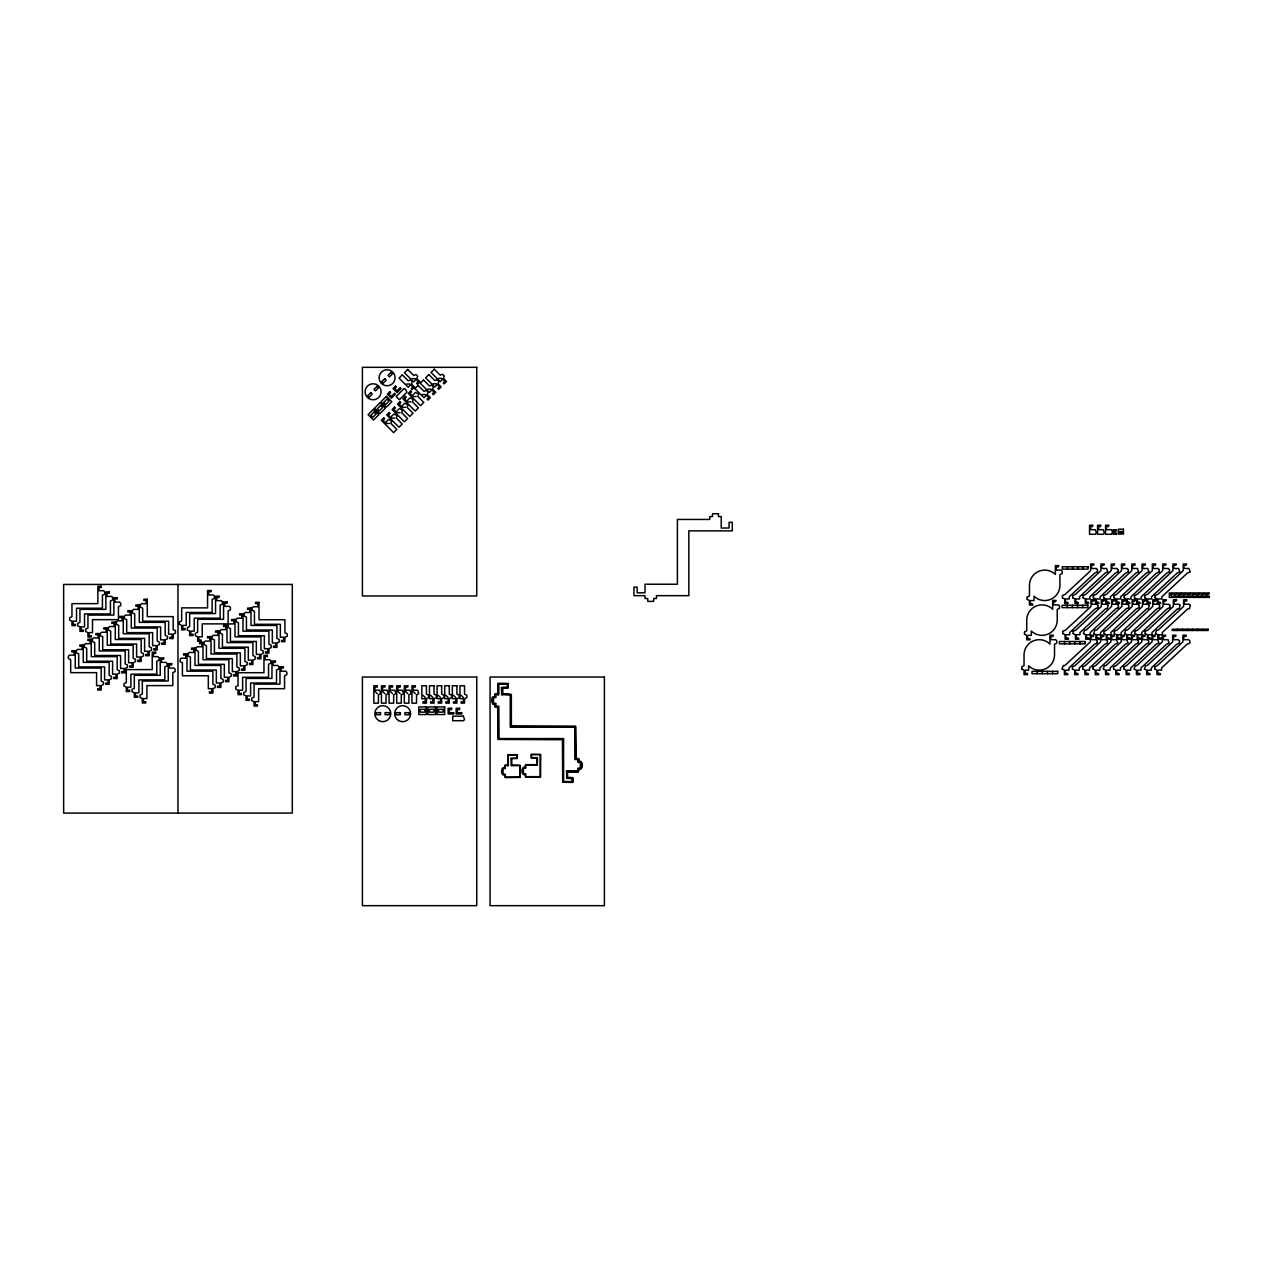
<?xml version="1.0" encoding="UTF-8"?>
<svg xmlns="http://www.w3.org/2000/svg" width="1273" height="1273" viewBox="0 0 1273 1273"><rect width="100%" height="100%" fill="white"/><g stroke="black" fill="none" stroke-linecap="round" stroke-linejoin="round"><path stroke-width="1.5" d="M536.729 765.232L536.888 758.087M566.851 778.089L567.026 770.945M438.564 378.367L441.795 378.367M411.991 378.638L415.221 378.638M433.17 383.762L436.4 383.762M406.612 384.032L409.842 384.032M427.776 389.156L431.022 389.156M422.397 394.535L425.628 394.535M413.009 396.492L416.239 396.492M407.615 401.886L410.861 401.886M402.236 407.28L405.466 407.28M396.842 412.675L400.072 412.675M391.447 418.053L394.694 418.053M386.069 423.448L389.299 423.448M1112.284 530.809L1111.265 529.695L1106.683 529.695C1104.375 525.033 1109.244 527.945 1108.974 525.224L1105.553 525.224L1105.553 534.278L1111.265 534.278L1112.284 533.164M1097.358 569.604L1096.339 568.49L1091.757 568.49C1089.449 563.844 1094.303 566.74 1094.048 564.019L1090.611 564.019L1090.611 570.686L1065.119 594.411L1062.525 595.509M1117.933 569.604L1116.914 568.49L1112.331 568.49C1109.961 563.764 1114.893 566.771 1114.623 564.019L1111.202 564.019L1111.202 570.686L1085.694 594.411L1083.116 595.509M1128.228 569.604L1127.194 568.49L1122.627 568.49C1120.304 563.844 1125.173 566.74 1124.918 564.019L1121.481 564.019L1121.481 570.686L1095.989 594.411L1093.396 595.509M1159.098 569.604L1158.064 568.49L1153.497 568.49C1151.174 563.844 1156.043 566.74 1155.773 564.019L1152.351 564.019L1152.351 570.686L1126.86 594.411L1124.266 595.509M1169.378 569.604L1168.359 568.49L1163.777 568.49C1161.469 563.844 1166.339 566.74 1166.068 564.019L1162.647 564.019L1162.647 570.686L1137.139 594.411L1134.561 595.509M1097.358 571.959L1094.78 573.073L1069.272 596.782L1069.272 598.978L1065.851 598.978C1063.464 603.72 1068.413 600.713 1068.127 603.45L1064.705 603.45L1064.705 598.978L1062.525 597.88M1107.653 571.959L1105.059 573.073L1079.568 596.782L1079.568 598.978L1076.131 598.978C1073.76 603.72 1078.692 600.713 1078.422 603.45L1075.001 603.45L1075.001 598.978L1072.821 597.88M1117.933 571.959L1115.355 573.073L1089.847 596.782L1089.847 598.978L1086.426 598.978C1084.055 603.72 1088.988 600.713 1088.717 603.45L1085.28 603.45L1085.28 598.978L1083.116 597.88M1128.228 571.959L1125.634 573.073L1100.143 596.782L1100.143 598.978L1096.721 598.978C1094.334 603.72 1099.283 600.713 1098.997 603.45L1095.576 603.45L1095.576 598.978L1093.396 597.88M1138.523 571.959L1135.93 573.073L1110.438 596.782L1110.438 598.978L1107.001 598.978C1104.63 603.72 1109.563 600.713 1109.292 603.45L1105.855 603.45L1105.855 598.978L1103.691 597.88M1148.803 571.959L1146.225 573.073L1120.717 596.782L1120.717 598.978L1117.296 598.978C1114.909 603.72 1119.858 600.713 1119.572 603.45L1116.15 603.45L1116.15 598.978L1113.97 597.88M1159.098 571.959L1156.505 573.073L1131.013 596.782L1131.013 598.978L1127.576 598.978C1125.205 603.72 1130.138 600.713 1129.867 603.45L1126.43 603.45L1126.43 598.978L1124.266 597.88M1169.378 571.959L1166.8 573.073L1141.292 596.782L1141.292 598.978L1137.871 598.978C1135.5 603.72 1140.433 600.713 1140.162 603.45L1136.725 603.45L1136.725 598.978L1134.561 597.88M1179.673 571.959L1177.079 573.073L1151.588 596.782L1151.588 598.978L1148.166 598.978C1145.78 603.72 1150.728 600.713 1150.442 603.45L1147.021 603.45L1147.021 598.978L1144.841 597.88M1189.969 571.959L1187.375 573.073L1161.883 596.782L1161.883 598.978L1158.446 598.978C1156.075 603.72 1161.008 600.713 1160.737 603.45L1157.3 603.45L1157.3 598.978L1155.136 597.88M1072.821 595.509L1075.414 594.411L1100.906 570.686L1100.906 564.019L1104.328 564.019C1104.534 566.676 1099.792 563.891 1102.052 568.49L1106.619 568.49L1107.765 571.848M1103.691 595.509L1106.269 594.411L1131.777 570.686L1131.777 564.019L1135.198 564.019C1135.421 566.692 1130.647 563.859 1132.922 568.49L1137.489 568.49L1138.635 571.848M1113.97 595.509L1116.564 594.411L1142.056 570.686L1142.056 564.019L1145.493 564.019C1145.7 566.692 1140.942 563.891 1143.202 568.49L1147.785 568.49L1148.914 571.848M1144.841 595.509L1147.434 594.411L1172.926 570.686L1172.926 564.019L1176.363 564.019C1176.57 566.676 1171.812 563.891 1174.072 568.49L1178.639 568.49L1179.785 571.848M1155.136 595.509L1157.714 594.411L1183.222 570.686L1183.222 564.019L1186.643 564.019C1186.85 566.692 1182.108 563.891 1184.367 568.49L1188.934 568.49L1190.08 571.848M1027.279 597.101L1029.459 595.987L1029.459 585.325A15.244 15.244 0 0 1 1055.365 574.441L1055.365 565.594L1058.786 565.594C1059.009 568.283 1054.267 565.483 1056.51 570.081L1061.077 570.081L1062.112 571.179L1062.223 573.423L1059.932 574.648L1059.932 585.325A15.244 15.244 0 0 1 1034.026 596.21L1034.026 600.57L1030.589 600.57C1028.218 605.296 1033.151 602.288 1032.88 605.041L1029.459 605.041L1029.459 600.57L1027.279 599.456M1097.772 605.343L1096.737 604.245L1092.17 604.245C1089.847 599.583 1094.716 602.495 1094.462 599.774L1091.025 599.774L1091.025 606.441L1065.533 630.151L1062.939 631.265M1108.067 605.343L1107.033 604.245L1102.466 604.245C1100.079 599.503 1105.028 602.511 1104.741 599.774L1101.32 599.774L1101.32 606.441L1075.812 630.151L1073.234 631.265M1118.346 605.343L1117.328 604.245L1112.745 604.245C1110.374 599.503 1115.307 602.511 1115.037 599.774L1111.6 599.774L1111.6 606.441L1086.108 630.151L1084.548 630.151L1083.403 633.508M1128.642 605.343L1127.607 604.245L1123.041 604.245C1120.717 599.583 1125.587 602.495 1125.316 599.774L1121.895 599.774L1121.895 606.441L1096.403 630.151L1094.844 630.151L1093.698 633.508M1138.921 605.343L1137.903 604.245L1133.32 604.245C1131.013 599.583 1135.866 602.495 1135.611 599.774L1132.174 599.774L1132.174 606.441L1106.683 630.151L1104.105 631.265M1149.217 605.343L1148.182 604.245L1143.615 604.245C1141.245 599.503 1146.177 602.511 1145.907 599.774L1142.47 599.774L1142.47 606.441L1116.978 630.151L1114.384 631.265M1159.512 605.343L1158.478 604.245L1153.911 604.245C1151.588 599.583 1156.457 602.495 1156.186 599.774L1152.765 599.774L1152.765 606.441L1127.257 630.151L1125.698 630.151L1124.568 633.508M1169.792 605.343L1168.757 604.245L1164.19 604.245C1161.867 599.583 1166.736 602.495 1166.482 599.774L1163.045 599.774L1163.045 606.441L1137.553 630.151L1134.959 631.265M1180.087 605.343L1179.053 604.245L1174.486 604.245C1172.099 599.503 1177.048 602.511 1176.761 599.774L1173.34 599.774L1173.34 606.441L1147.848 630.151L1145.254 631.265M1190.366 605.343L1189.348 604.245L1184.765 604.245C1182.394 599.503 1187.327 602.511 1187.057 599.774L1183.619 599.774L1183.619 606.441L1158.128 630.151L1156.568 630.151L1155.423 633.508M1059.407 605.98L1058.372 604.882L1053.805 604.882C1051.482 600.22 1056.351 603.131 1056.081 600.41L1052.66 600.41L1052.66 609.242A15.244 15.244 0 0 0 1026.738 620.126L1026.738 630.787L1024.574 631.901M1097.772 607.714L1095.178 608.812L1069.686 632.538L1069.686 634.734L1066.249 634.734C1063.878 639.46 1068.827 636.468 1068.54 639.205L1065.119 639.205L1065.119 634.734L1062.939 633.62M1118.346 607.714L1115.769 608.812L1090.261 632.538L1090.261 634.734L1086.84 634.734C1084.516 639.396 1089.386 636.484 1089.115 639.205L1085.694 639.205L1085.694 634.734L1083.514 633.62M1128.642 607.714L1126.048 608.812L1100.556 632.538L1100.556 634.734L1097.119 634.734C1094.812 639.396 1099.665 636.484 1099.411 639.205L1095.973 639.205L1095.973 634.734L1093.809 633.62M1138.921 607.714L1136.343 608.812L1110.836 632.538L1110.836 634.734L1107.415 634.734C1105.044 639.46 1109.976 636.468 1109.706 639.205L1106.269 639.205L1106.269 634.734L1104.105 633.62M1159.512 607.714L1156.918 608.812L1131.426 632.538L1131.426 634.734L1127.989 634.734C1125.666 639.396 1130.535 636.484 1130.281 639.205L1126.844 639.205L1126.844 634.734L1124.68 633.62M1169.792 607.714L1167.214 608.812L1141.706 632.538L1141.706 634.734L1138.285 634.734C1135.898 639.46 1140.847 636.468 1140.56 639.205L1137.139 639.205L1137.139 634.734L1134.959 633.62M1059.407 608.351L1057.226 609.449L1057.226 620.126A15.244 15.244 0 0 1 1031.321 631.01L1031.321 635.37L1027.884 635.37C1025.513 640.096 1030.446 637.105 1030.175 639.842L1026.738 639.842L1026.738 635.37L1024.574 634.256M1073.234 633.62L1075.399 634.734L1075.399 639.205L1078.836 639.205C1079.058 636.532 1074.301 639.332 1076.544 634.734L1079.981 634.734L1079.981 632.538L1105.473 608.812L1107.033 608.812L1108.178 605.471M1114.384 633.62L1116.564 634.734L1116.564 639.205L1119.985 639.205L1119.985 637.948L1117.694 637.948L1117.694 634.734L1121.131 634.734L1121.131 632.538L1146.623 608.812L1148.182 608.812L1149.328 605.471M1145.254 633.62L1147.419 634.734L1147.419 639.205L1150.856 639.205C1151.078 636.532 1146.337 639.332 1148.564 634.734L1152.001 634.734L1152.001 632.538L1177.493 608.812L1179.053 608.812L1180.198 605.471M1155.534 633.62L1157.714 634.734L1157.714 639.205L1161.151 639.205L1161.151 637.948L1158.86 637.948L1158.86 634.734L1162.281 634.734L1162.281 632.538L1187.789 608.812L1189.348 608.812L1190.494 605.471M1097.055 640.78L1096.021 639.683L1091.454 639.683C1089.083 634.941 1094.016 637.948 1093.746 635.195L1090.309 635.195L1090.309 641.878L1064.817 665.588L1063.257 665.588L1062.112 668.946M1107.351 640.78L1106.317 639.683L1101.75 639.683C1099.426 635.02 1104.296 637.932 1104.025 635.195L1100.604 635.195L1100.604 641.878L1075.096 665.588L1072.518 666.702M1138.205 640.78L1137.187 639.683L1132.604 639.683C1130.297 635.02 1135.15 637.932 1134.895 635.195L1131.474 635.195L1131.474 641.878L1105.966 665.588L1104.407 665.588L1103.261 668.946M1148.501 640.78L1147.466 639.683L1142.899 639.683C1140.576 635.02 1145.445 637.932 1145.191 635.195L1141.754 635.195L1141.754 641.878L1116.262 665.588L1113.668 666.702M1179.371 640.78L1178.337 639.683L1173.77 639.683C1171.446 635.02 1176.316 637.932 1176.045 635.195L1172.624 635.195L1172.624 641.878L1147.132 665.588L1145.573 665.588L1144.427 668.946M1189.65 640.78L1188.632 639.683L1184.049 639.683C1181.742 635.02 1186.595 637.932 1186.341 635.195L1182.919 635.195L1182.919 641.878L1157.412 665.588L1154.834 666.702M1097.055 643.151L1094.462 644.249L1068.97 667.975L1068.97 670.171L1065.549 670.171C1063.226 674.817 1068.095 671.905 1067.824 674.642L1064.403 674.642L1064.403 670.171L1062.223 669.057M1107.351 643.151L1104.757 644.249L1079.265 667.975L1079.265 670.171L1075.828 670.171C1073.457 674.897 1078.39 671.889 1078.12 674.642L1074.683 674.642L1074.683 670.171L1072.518 669.057M1138.205 643.151L1135.627 644.249L1110.12 667.975L1110.12 670.171L1106.698 670.171C1104.375 674.817 1109.244 671.905 1108.99 674.642L1105.553 674.642L1105.553 670.171L1103.389 669.057M1148.501 643.151L1145.907 644.249L1120.415 667.975L1120.415 670.171L1116.978 670.171C1114.607 674.897 1119.556 671.889 1119.269 674.642L1115.848 674.642L1115.848 670.171L1113.668 669.057M1179.371 643.151L1176.777 644.249L1151.285 667.975L1151.285 670.171L1147.848 670.171C1145.541 674.817 1150.394 671.905 1150.14 674.642L1146.702 674.642L1146.702 670.171L1144.538 669.057M1189.65 643.151L1187.072 644.249L1161.565 667.975L1161.565 670.171L1158.144 670.171C1155.773 674.897 1160.705 671.889 1160.435 674.642L1156.998 674.642L1156.998 670.171L1154.834 669.057M1082.798 666.702L1085.392 665.588L1110.883 641.878L1110.883 635.195L1114.321 635.195C1114.543 637.868 1109.754 635.036 1112.029 639.683L1116.612 639.683L1117.742 643.024L1115.053 644.249L1089.545 667.975L1089.545 670.171L1086.124 670.171C1083.737 674.897 1088.686 671.889 1088.399 674.642L1084.978 674.642L1084.978 670.171L1082.798 669.057M1093.093 666.702L1095.687 665.588L1121.179 641.878L1121.179 635.195L1124.6 635.195C1124.823 637.868 1120.081 635.084 1122.325 639.683L1126.891 639.683L1128.037 643.024L1125.332 644.249L1099.84 667.975L1099.84 670.171L1096.403 670.171C1094.096 674.817 1098.949 671.905 1098.694 674.642L1095.257 674.642L1095.257 670.171L1093.093 669.057M1123.964 666.702L1126.541 665.588L1152.049 641.878L1152.049 635.195L1155.47 635.195C1155.693 637.853 1150.935 635.084 1153.195 639.683L1157.762 639.683L1158.907 643.024L1156.202 644.249L1130.71 667.975L1130.71 670.171L1127.273 670.171C1124.902 674.897 1129.835 671.889 1129.565 674.642L1126.128 674.642L1126.128 670.171L1123.964 669.057M1021.869 669.073L1024.033 670.171L1024.033 674.642L1027.47 674.642L1027.47 673.385L1025.179 673.385L1025.179 670.171L1028.616 670.171L1028.616 665.811A15.244 15.244 0 0 0 1054.521 654.927L1054.521 644.265L1056.701 643.151L1056.813 640.908L1055.667 639.683L1051.1 639.683C1048.713 634.956 1053.662 637.964 1053.376 635.211L1049.954 635.211L1049.954 644.043A15.244 15.244 0 0 0 1024.033 654.927L1024.033 665.604L1021.869 666.702L1021.758 668.946M1134.243 669.057L1136.423 670.171L1136.423 674.642L1139.844 674.642L1139.844 673.385L1137.569 673.385L1137.569 670.171L1140.99 670.171L1140.99 667.975L1166.498 644.249L1169.075 643.151L1168.057 639.683L1163.474 639.683C1161.103 634.941 1166.036 637.948 1165.766 635.195L1162.329 635.195L1162.329 641.878L1136.837 665.588L1135.277 665.588L1134.132 668.946M502.071 687.595L507.704 687.659L507.879 683.856L498.395 683.76L498.236 694.74M498.236 694.167L495.372 694.31L495.181 697.015M502.23 694.167L510.791 694.612L510.807 726.549L575.412 726.708L575.587 758.947L578.467 759.106L578.642 761.811M495.754 697.015C491.076 694.453 490.519 706.117 495.754 703.889M536.729 758.262L531.191 758.103L531.112 754.316L540.691 754.428L540.579 777.055L525.59 777.23L525.097 774.382M511.603 758.469L517.236 758.549L517.379 754.698L507.879 754.666L507.768 765.614M578.069 761.811C583.241 759.52 582.795 771.167 578.069 768.669M536.729 764.659L525.542 764.675L525.097 767.524M507.768 765.041L504.904 765.2L504.713 767.905M511.762 765.041L520.243 765.296L520.243 777.373L505.238 777.612L504.713 774.764M525.669 767.524C520.896 765.041 520.514 776.641 525.669 774.382M505.286 767.905C500.575 765.359 500.082 777.023 505.286 774.764M567.026 771.518L578.197 771.502L578.642 768.669M567.026 777.93L572.484 778.026L572.643 781.861L563.016 781.59L563.016 739.136L498.523 739.056L498.236 706.738L495.372 706.595L495.181 703.889M461.097 695.265L463.388 697.556M453.474 695.265L455.766 697.556M445.868 695.265L448.144 697.556M438.246 695.265L440.522 697.556M430.624 695.265L432.9 697.556M423.002 695.265L425.277 697.556M413.089 691.366L415.38 693.658M405.466 691.366L407.758 693.658M397.844 691.366L400.136 693.658M390.222 691.366L392.514 693.658M382.6 691.366L384.892 693.658M374.978 691.366L377.269 693.658M1203.033 629.212L1203.033 630.469M1197.893 629.212L1197.893 630.469M1192.737 629.212L1192.737 630.469M1189.778 640.892L1189.778 643.024M1187.598 629.212L1187.598 630.469M1182.458 629.212L1182.458 630.469M1179.482 640.892L1179.482 643.024M1177.318 629.212L1177.318 630.469M1169.903 605.471L1169.903 607.603M1169.505 569.715L1169.505 571.848M1159.623 605.471L1159.623 607.603M1159.21 569.715L1159.21 571.848M1155.025 595.621L1155.025 597.753M1154.706 666.813L1154.706 668.946M1148.612 640.892L1148.612 643.024M1145.143 631.376L1145.143 633.508M1144.729 595.621L1144.729 597.753M1139.049 605.471L1139.049 607.603M1138.333 640.892L1138.333 643.024M1134.848 631.376L1134.848 633.508M1134.434 595.621L1134.434 597.753M1128.753 605.471L1128.753 607.603M1128.339 569.715L1128.339 571.848M1124.154 595.621L1124.154 597.753M1123.852 666.813L1123.852 668.946M1118.458 605.471L1118.458 607.603M1118.06 569.715L1118.06 571.848M1114.273 631.376L1114.273 633.508M1113.859 595.621L1113.859 597.753M1113.557 666.813L1113.557 668.946M1112.411 530.921L1112.411 533.053M1107.462 640.892L1107.462 643.024M1103.977 631.376L1103.977 633.508M1103.58 595.621L1103.58 597.753M1097.883 605.471L1097.883 607.603M1097.469 569.715L1097.469 571.848M1097.167 640.892L1097.167 643.024M1093.284 595.621L1093.284 597.753M1092.982 666.813L1092.982 668.946M1082.893 566.771L1082.893 569.126M1082.989 595.621L1082.989 597.753M1082.687 605.264L1082.687 607.619M1082.687 666.813L1082.687 668.946M1079.997 641.512L1079.997 643.867M1077.754 566.771L1077.754 569.126M1077.531 605.264L1077.531 607.619M1074.842 641.512L1074.842 643.867M1073.123 631.376L1073.123 633.508M1072.709 595.621L1072.709 597.753M1072.598 566.771L1072.598 569.126M1072.391 605.264L1072.391 607.619M1072.407 666.813L1072.407 668.946M1069.702 641.512L1069.702 643.867M1067.458 566.771L1067.458 569.126M1067.251 605.264L1067.251 607.619M1064.562 641.512L1064.562 643.867M1062.828 631.376L1062.828 633.508M1062.414 595.621L1062.414 597.753M1059.518 606.107L1059.518 608.239M1052.564 671.332L1052.564 673.703M1047.424 671.332L1047.424 673.703M1042.269 671.332L1042.269 673.703M1037.129 671.332L1037.129 673.703M1027.168 597.212L1027.168 599.344M1024.463 632.013L1024.463 634.145M511.762 758.644L511.762 765.614M502.23 687.77L502.23 694.74M177.965 584.434L177.965 813.081M501.498 687.547L507.386 687.197L507.386 684.142L498.809 684.142L498.809 694.74L495.754 694.74L495.754 697.588L493.51 697.588L493.51 703.317L495.754 703.317L495.754 706.165L498.809 706.165L498.809 738.563L563.589 738.563L563.589 781.542L572.166 781.542L572.166 778.503C563.859 778.28 567.663 779.919 566.453 770.945L578.069 770.945L578.069 768.096L580.313 768.096L580.313 762.384L578.069 762.384L578.069 759.52L575.014 759.52L575.014 727.122L510.234 727.122L510.234 694.74L501.657 694.74L501.498 687.547M511.03 758.437L516.902 758.072L516.902 755.016L508.341 755.016L508.341 765.614L505.286 765.614L505.286 768.478L503.042 768.478L503.042 774.191L505.286 774.191L505.286 777.055L519.766 777.055L519.766 765.614L511.189 765.614L511.03 758.358M536.315 758.056L537.461 758.056L537.301 765.232L525.669 765.232L525.669 768.096L523.426 768.096L523.426 773.809L525.669 773.809L525.669 776.673L540.15 776.673L540.15 754.634L531.573 754.634L531.573 757.69L537.301 757.69L536.331 758.008M492.365 697.509L492.524 703.889L494.608 704.446L495.117 707.12L497.663 707.311L498.093 739.454L562.443 739.708L562.698 782.259L572.882 782.434L572.945 777.66L567.599 777.357L567.599 772.09L578.324 772.059L579.215 769.242C583.655 770.101 583.114 760.092 579.215 761.238L578.849 758.676L576.16 758.374L575.667 726.183L511.38 725.992L511.332 694.406L502.803 693.594L502.803 688.327L508.166 688.025L508.277 683.426L498.093 683.251L497.663 693.594L495.117 693.785L494.608 696.458L492.365 697.509M370.745 392.657L367.642 395.76L369.106 397.208L372.193 394.121L370.745 392.657M377.079 386.324L373.976 389.427L375.44 390.891L378.527 387.788L377.079 386.324M384.764 378.654L381.661 381.741L383.109 383.205L386.212 380.102L384.764 378.654M391.097 372.321L387.994 375.424L389.443 376.872L392.545 373.769L391.097 372.321M402.3 374.867L399.054 378.113L408.219 387.263L410.654 384.844L412.866 387.072L411.259 388.679L412.15 389.586L414.584 387.167L411.45 384.032L412.293 381.629L410.622 379.959L408.219 380.802L402.3 374.867M407.678 369.488L404.448 372.718L413.614 381.884L416.032 379.449L418.26 381.677L416.637 383.3L417.544 384.191L419.963 381.773L416.844 378.638L417.687 376.251L416.016 374.58L413.614 375.408L407.678 369.488M389.793 391.75L387.374 394.169L391.4 398.21L395.442 394.169L394.535 393.262L391.304 396.492L389.092 394.264L390.7 392.657L389.793 391.75M395.457 386.085L393.039 388.52L397.065 392.545L401.106 388.504L400.199 387.597L396.969 390.827L394.741 388.615L396.364 386.992L395.457 386.085M373.482 409.269L368.104 414.664L373.482 420.058L378.877 414.664L373.482 409.269M379.959 402.809L374.564 408.203L379.959 413.582L385.353 408.203L379.959 402.809M386.419 396.349L381.041 401.727L386.419 407.121L391.813 401.727L386.419 396.349M374.119 412.038L370.857 415.3L372.862 417.289L376.124 414.027L374.119 412.038M380.595 405.578L377.333 408.84L379.322 410.829L382.584 407.567L380.595 405.578M387.056 399.101L383.794 402.363L385.799 404.353L389.045 401.106L387.056 399.101M403.7 388.949L396.158 396.492L399.388 399.722L406.93 392.179L405.291 388.917L403.7 388.949M383.746 417.894L381.327 420.313L393.612 432.613L396.842 429.367L390.906 423.448L391.75 421.045L388.488 419.406L385.258 422.636L383.03 420.408L384.653 418.801L383.746 417.894M389.14 412.5L386.706 414.934L398.99 427.219L402.236 423.989L396.301 418.053L397.144 415.65L393.882 414.011L390.652 417.242L388.424 415.03L390.031 413.407L389.14 412.5M394.519 407.121L392.1 409.54L404.384 421.824L407.615 418.594L401.695 412.675L402.523 410.272L399.261 408.633L396.03 411.863L393.803 409.635L395.426 408.012L394.519 407.121M399.913 401.727L397.494 404.146L409.779 416.446L413.009 413.2L407.074 407.28L407.917 404.878L404.655 403.239L401.425 406.469L399.197 404.241L400.82 402.634L399.913 401.727M405.307 396.333L402.873 398.767L415.157 411.052L418.403 407.821L412.468 401.886L413.311 399.483L410.049 397.844L406.819 401.075L404.591 398.863L406.198 397.24L405.307 396.333M410.686 390.954L408.267 393.373L420.551 405.657L423.782 402.427L417.862 396.492L418.69 394.105L415.428 392.45L412.197 395.696L409.986 393.468L411.593 391.845L410.686 390.954M418.085 385.385L414.855 388.615L424.004 397.781L426.439 395.346L428.651 397.574L427.044 399.181L427.951 400.088L430.369 397.669L427.251 394.535L428.078 392.148L426.407 390.477L424.004 391.304L418.085 385.385M423.479 379.991L420.233 383.221L429.399 392.386L431.818 389.952L434.045 392.179L432.438 393.803L433.329 394.694L435.764 392.275L432.629 389.156L433.472 386.753L431.802 385.083L429.399 385.91L423.479 379.991M428.858 374.596L425.628 377.826L434.793 386.992L437.212 384.573L439.44 386.785L437.817 388.408L438.724 389.315L441.142 386.881L438.023 383.762L438.851 381.359L437.18 379.688L434.793 380.532L428.858 374.596M434.252 369.218L431.022 372.448L440.172 381.614L442.606 379.179L444.834 381.407L443.211 383.014L444.118 383.921L446.537 381.502L443.418 378.367L444.245 375.981L442.574 374.31L440.172 375.137L434.252 369.218M1092.425 526.481L1090.69 526.481L1090.69 529.695L1095.257 529.695L1096.403 533.053L1095.257 534.278L1089.545 534.278L1089.545 525.224L1092.966 525.224L1092.425 526.481M1100.429 526.481L1098.694 526.481L1098.694 529.695L1103.261 529.695L1104.407 533.053L1103.261 534.278L1097.549 534.278L1097.549 525.224L1100.97 525.224L1100.429 526.481M1172.178 594.22C1168.375 594.618 1172.481 596.019 1172.767 597.403L1169.33 597.403L1169.33 592.963L1172.767 592.963L1172.178 594.22M1115.785 531.032L1114.257 531.032L1114.257 532.973L1116.548 532.973L1116.548 534.23L1113.127 534.23L1113.127 529.775L1116.548 529.775L1115.785 531.032M1176.57 594.205L1175.059 594.205L1175.059 596.146L1177.334 596.146L1177.334 597.403L1173.913 597.403L1173.913 592.947L1177.334 592.947L1176.57 594.205M1181.153 594.205L1179.625 594.205L1179.625 596.146L1181.917 596.146L1181.917 597.403L1178.48 597.403L1178.48 592.947L1181.917 592.947L1181.153 594.205M1185.72 594.205L1184.192 594.205L1184.192 596.146L1186.484 596.146L1186.484 597.403L1183.063 597.403L1183.063 592.947L1186.484 592.947L1185.72 594.205M1190.303 594.205L1188.775 594.205L1188.775 596.146L1191.051 596.146L1191.051 597.403L1187.629 597.403L1187.629 592.947L1191.051 592.947L1190.303 594.205M1194.87 594.205L1193.342 594.205L1193.342 596.146L1195.633 596.146L1195.633 597.403L1192.196 597.403L1192.196 592.947L1195.633 592.947L1194.87 594.205M1199.437 594.205L1197.925 594.205L1197.925 596.146L1200.2 596.146L1200.2 597.403L1196.779 597.403L1196.779 592.947L1200.2 592.947L1199.437 594.205M1204.019 594.205L1202.492 594.205L1202.492 596.146L1204.783 596.146L1204.783 597.403L1201.346 597.403L1201.346 592.947L1204.783 592.947L1204.019 594.205M1208.586 594.205L1207.059 594.205L1207.059 596.146L1209.35 596.146L1209.35 597.403L1205.913 597.403L1205.913 592.947L1209.35 592.947L1208.586 594.205M476.739 367.324L362.407 367.324L362.407 595.971L476.739 595.971L476.739 367.324M718.465 513.735L712.546 513.735L712.546 516.583L709.793 516.583L709.793 519.448L677.395 519.448L677.395 584.227L645.013 584.227L645.013 592.804L637.152 592.804L637.152 587.092L633.954 587.092L633.954 595.669L645.013 595.669L645.013 598.517L647.766 598.517L647.766 601.381L653.67 601.381L653.67 598.517L656.438 598.517L656.438 595.669L688.836 595.669L688.836 530.873L732.277 530.873L732.277 522.312L729.079 522.312L729.079 528.024L721.218 528.024L721.218 516.583L718.465 516.583L718.465 513.735M1123.47 529.234L1118.315 529.234L1118.315 531.605L1123.47 531.605L1123.47 529.234M1123.47 532.782L1118.315 532.782L1118.315 534.039L1123.47 534.039L1123.47 532.782M1088.033 566.771L1062.319 566.771L1062.319 569.126L1088.033 569.126L1088.033 566.771M292.297 584.434L63.65 584.434L63.65 813.081L292.297 813.081L292.297 584.434M101.283 586.264L97.862 586.264L97.862 603.641L71.94 603.641L71.94 616.609L69.665 617.707L69.665 620.062L71.94 621.176L71.94 625.6L75.378 625.6L75.378 624.359L73.086 624.359L73.086 621.176L76.523 621.176L76.523 608.223L102.429 608.223L102.429 595.255L104.72 594.157L104.72 591.802L103.574 590.688L99.008 590.688L99.008 587.505L101.283 587.505L101.283 586.264M211 590.497L207.563 590.497L207.563 607.873L181.657 607.873L181.657 620.826L179.366 621.94L179.366 624.295L181.657 625.409L181.657 629.817L185.078 629.817L185.078 628.544L182.787 628.544L182.787 625.409L186.224 625.409L186.224 612.44L212.13 612.44L212.13 599.488L214.421 598.39L214.421 596.019L213.275 594.921L208.708 594.921L208.708 591.77L211 591.77L211 590.497M109.287 591.993L105.866 591.993L105.866 609.369L79.944 609.369L79.944 622.322L77.653 623.42L77.653 625.791L79.944 626.889L79.944 631.313L83.382 631.313L83.382 630.071L81.09 630.071L81.09 626.889L84.527 626.889L84.527 613.936L110.433 613.936L110.433 600.983L112.724 599.869L112.724 597.514L111.578 596.401L106.996 596.401L106.996 593.218L109.287 593.218L109.287 591.993M218.988 596.21L215.567 596.21L215.567 613.586L189.645 613.586L189.645 626.555L187.37 627.653L187.37 630.008L189.645 631.122L189.645 635.545L193.082 635.545L193.082 634.256L190.791 634.256L190.791 631.122L194.228 631.122L194.228 618.169L220.134 618.169L220.134 605.2L222.425 604.102L222.425 601.731L221.279 600.633L216.712 600.633L216.712 597.483L218.988 597.483L218.988 596.21M117.291 597.705L113.87 597.705L113.87 615.082L87.948 615.082L87.948 628.035L85.657 629.133L85.657 631.503L87.948 632.601L87.948 637.025L91.385 637.025L91.385 635.784L89.094 635.784L89.094 632.601L92.515 632.601L92.515 619.649L118.437 619.649L118.437 606.696L120.728 605.582L120.728 603.227L119.582 602.129L115 602.129L115 598.947L117.291 598.947L117.291 597.705M147.286 599.249L143.849 599.249L143.849 600.49L146.14 600.49L146.14 603.673L141.558 603.673L140.412 604.77L140.412 607.141L142.703 608.239L142.703 621.208L168.625 621.208L168.625 634.161L172.046 634.161L172.046 637.343L169.755 637.343L169.755 638.585L173.192 638.585L173.192 634.161L175.483 633.047L175.483 630.692L173.192 629.578L173.192 616.625L147.286 616.625L147.286 599.249M226.992 601.922L223.571 601.922L223.571 619.299L197.649 619.299L197.649 632.267L195.374 633.365L195.374 635.736L197.649 636.834L197.649 641.258L201.086 641.258L201.086 639.985L198.795 639.985L198.795 636.834L202.232 636.834L202.232 623.881L228.138 623.881L228.138 610.929L230.429 609.815L230.429 607.46L229.283 606.346L224.716 606.346L224.716 603.211L226.992 603.211L226.992 601.922M259.008 602.352L255.571 602.352L255.571 603.625L257.862 603.625L257.862 606.775L253.295 606.775L252.149 607.873L252.149 610.244L254.441 611.342L254.441 624.295L280.346 624.295L280.346 637.248L283.784 637.248L283.784 640.399L281.492 640.399L281.492 641.672L284.913 641.672L284.913 637.248L287.205 636.15L287.205 633.795L284.913 632.681L284.913 619.728L259.008 619.728L259.008 602.352M139.282 604.961L135.845 604.961L135.845 606.203L138.136 606.203L138.136 609.385L133.554 609.385L132.424 610.499L132.424 612.854L134.699 613.968L134.699 626.921L160.621 626.921L160.621 639.873L164.042 639.873L164.042 643.056L161.766 643.056L161.766 644.297L165.188 644.297L165.188 639.873L167.479 638.775L167.479 636.405L165.188 635.307L165.188 622.338L139.282 622.338L139.282 604.961M1087.826 605.264L1062.096 605.264L1062.096 607.619L1087.826 607.619L1087.826 605.264M251.004 608.064L247.583 608.064L247.583 609.337L249.858 609.337L249.858 612.488L245.291 612.488L244.145 613.586L244.145 615.957L246.437 617.055L246.437 630.008L272.342 630.008L272.342 642.976L275.78 642.976L275.78 646.111L273.488 646.111L273.488 647.384L276.925 647.384L276.925 642.976L279.201 641.863L279.201 639.507L276.925 638.394L276.925 625.441L251.004 625.441L251.004 608.064M131.278 610.69L127.841 610.69L127.841 611.915L130.132 611.915L130.132 615.098L125.566 615.098L124.42 616.212L124.42 618.567L126.695 619.68L126.695 632.633L152.617 632.633L152.617 645.586L156.038 645.586L156.038 648.769L153.762 648.769L153.762 650.01L157.184 650.01L157.184 645.586L159.475 644.488L159.475 642.117L157.184 641.019L157.184 628.066L131.278 628.066L131.278 610.69M243 613.777L239.579 613.777L239.579 615.05L241.854 615.05L241.854 618.201L237.287 618.201L236.142 619.299L236.142 621.67L238.433 622.768L238.433 635.736L264.338 635.736L264.338 648.689L267.776 648.689L267.776 651.824L265.484 651.824L265.484 653.113L268.921 653.113L268.921 648.689L271.197 647.575L271.197 645.22L268.921 644.122L268.921 631.153L243 631.153L243 613.777M123.274 616.403L119.837 616.403L119.837 617.644L122.128 617.644L122.128 620.826L117.562 620.826L116.416 621.924L116.416 624.295L118.691 625.393L118.691 638.346L144.613 638.346L144.613 651.299L148.034 651.299L148.034 654.481L145.758 654.481L145.758 655.722L149.18 655.722L149.18 651.299L151.471 650.201L151.471 647.846L149.18 646.732L149.18 633.779L123.274 633.779L123.274 616.403M234.996 619.49L231.575 619.49L231.575 620.778L233.85 620.778L233.85 623.913L229.283 623.913L228.138 625.027L228.138 627.382L230.429 628.496L230.429 641.449L256.334 641.449L256.334 654.402L259.772 654.402L259.772 657.552L257.48 657.552L257.48 658.825L260.917 658.825L260.917 654.402L263.193 653.304L263.193 650.933L260.917 649.835L260.917 636.882L234.996 636.882L234.996 619.49M115.27 622.115L111.833 622.115L111.833 623.356L114.124 623.356L114.124 626.539L109.558 626.539L108.412 627.637L108.412 630.008L110.703 631.106L110.703 644.058L136.609 644.058L136.609 657.027L140.046 657.027L140.046 660.21L137.755 660.21L137.755 661.451L141.176 661.451L141.176 657.027L143.467 655.913L143.467 653.558L141.176 652.444L141.176 639.492L115.27 639.492L115.27 622.115M226.992 625.218L223.571 625.218L223.571 626.491L225.862 626.491L225.862 629.626L221.279 629.626L220.134 630.74L220.134 633.095L222.425 634.209L222.425 647.161L248.33 647.161L248.33 660.114L251.768 660.114L251.768 663.265L249.476 663.265L249.476 664.538L252.913 664.538L252.913 660.114L255.205 659.016L255.205 656.645L252.913 655.547L252.913 642.594L226.992 642.594L226.992 625.218M107.266 627.828L103.829 627.828L103.829 629.069L106.12 629.069L106.12 632.251L101.554 632.251L100.408 633.365L100.408 635.72L102.699 636.818L102.699 649.787L128.605 649.787L128.605 662.74L132.042 662.74L132.042 665.922L129.751 665.922L129.751 667.163L133.172 667.163L133.172 662.74L135.463 661.626L135.463 659.271L133.172 658.173L133.172 645.204L107.266 645.204L107.266 627.828M1208.172 629.212L1172.162 629.212L1172.162 630.469L1208.172 630.469L1208.172 629.212M218.988 630.931L215.567 630.931L215.567 632.204L217.858 632.204L217.858 635.354L213.275 635.354L212.13 636.452L212.13 638.823L214.421 639.921L214.421 652.874L240.342 652.874L240.342 665.843L243.764 665.843L243.764 668.977L241.472 668.977L241.472 670.25L244.909 670.25L244.909 665.843L247.201 664.729L247.201 662.374L244.909 661.26L244.909 648.307L218.988 648.307L218.988 630.931M99.262 633.556L95.841 633.556L95.841 634.781L98.116 634.781L98.116 637.964L93.55 637.964L92.404 639.078L92.404 641.433L94.695 642.547L94.695 655.5L120.601 655.5L120.601 668.452L124.038 668.452L124.038 671.635L121.747 671.635L121.747 672.876L125.184 672.876L125.184 668.452L127.459 667.354L127.459 664.983L125.184 663.885L125.184 650.933L99.262 650.933L99.262 633.556M211 636.643L207.563 636.643L207.563 637.916L209.854 637.916L209.854 641.067L205.271 641.067L204.126 642.165L204.126 644.536L206.417 645.634L206.417 658.602L232.338 658.602L232.338 671.555L235.76 671.555L235.76 674.69L233.468 674.69L233.468 675.979L236.905 675.979L236.905 671.555L239.197 670.441L239.197 668.086L236.905 666.972L236.905 654.02L211 654.02L211 636.643M91.258 639.269L87.837 639.269L87.837 640.51L90.112 640.51L90.112 643.692L85.546 643.692L84.4 644.79L84.4 647.145L86.691 648.259L86.691 661.212L112.597 661.212L112.597 674.165L116.034 674.165L116.034 677.347L113.743 677.347L113.743 678.589L117.18 678.589L117.18 674.165L119.455 673.067L119.455 670.696L117.18 669.598L117.18 656.645L91.258 656.645L91.258 639.269M1085.137 641.512L1059.407 641.512L1059.407 643.867L1085.137 643.867L1085.137 641.512M202.996 642.356L199.559 642.356L199.559 643.645L201.85 643.645L201.85 646.779L197.267 646.779L196.137 647.893L196.137 650.248L198.413 651.362L198.413 664.315L224.334 664.315L224.334 677.268L227.756 677.268L227.756 680.419L225.48 680.419L225.48 681.692L228.901 681.692L228.901 677.268L231.193 676.17L231.193 673.799L228.901 672.701L228.901 659.732L202.996 659.732L202.996 642.356M83.254 644.981L79.833 644.981L79.833 646.223L82.109 646.223L82.109 649.405L77.542 649.405L76.396 650.503L76.396 652.874L78.687 653.972L78.687 666.925L104.593 666.925L104.593 679.893L108.03 679.893L108.03 683.076L105.739 683.076L105.739 684.301L109.176 684.301L109.176 679.893L111.451 678.78L111.451 676.424L109.176 675.311L109.176 662.358L83.254 662.358L83.254 644.981M194.992 648.084L191.555 648.084L191.555 649.357L193.846 649.357L193.846 652.492L189.279 652.492L188.133 653.606L188.133 655.961L190.409 657.075L190.409 670.028L216.33 670.028L216.33 682.98L219.752 682.98L219.752 686.131L217.476 686.131L217.476 687.404L220.897 687.404L220.897 682.98L223.189 681.882L223.189 679.511L220.897 678.414L220.897 665.461L194.992 665.461L194.992 648.084M75.25 650.694L71.829 650.694L71.829 651.935L74.12 651.935L74.12 655.118L69.538 655.118L68.392 656.216L68.392 658.587L70.683 659.685L70.683 672.653L96.589 672.653L96.589 685.606L100.026 685.606L100.026 688.788L97.735 688.788L97.735 690.03L101.172 690.03L101.172 685.606L103.463 684.492L103.463 682.137L101.172 681.023L101.172 668.07L75.25 668.07L75.25 650.694M155.656 652.222L152.235 652.222L152.235 669.598L126.313 669.598L126.313 682.551L124.038 683.665L124.038 686.02L126.313 687.134L126.313 691.541L129.751 691.541L129.751 690.316L127.459 690.316L127.459 687.134L130.896 687.134L130.896 674.165L156.802 674.165L156.802 661.212L159.093 660.114L159.093 657.743L157.947 656.645L153.381 656.645L153.381 653.463L155.656 653.463L155.656 652.222M186.988 653.797L183.551 653.797L183.551 655.07L185.842 655.07L185.842 658.221L181.275 658.221L180.13 659.319L180.13 661.689L182.405 662.787L182.405 675.74L208.326 675.74L208.326 688.693L211.748 688.693L211.748 691.844L209.472 691.844L209.472 693.117L212.893 693.117L212.893 688.693L215.185 687.595L215.185 685.24L212.893 684.126L212.893 671.173L186.988 671.173L186.988 653.797M267.394 655.324L263.957 655.324L263.957 672.701L238.051 672.701L238.051 685.654L235.76 686.752L235.76 689.123L238.051 690.221L238.051 694.644L241.472 694.644L241.472 693.371L239.197 693.371L239.197 690.221L242.618 690.221L242.618 677.268L268.539 677.268L268.539 664.315L270.815 663.201L270.815 660.846L269.685 659.732L265.102 659.732L265.102 656.597L267.394 656.597L267.394 655.324M163.66 657.934L160.239 657.934L160.239 675.311L134.317 675.311L134.317 688.263L132.042 689.377L132.042 691.732L134.317 692.846L134.317 697.27L137.755 697.27L137.755 696.029L135.463 696.029L135.463 692.846L138.9 692.846L138.9 679.893L164.806 679.893L164.806 666.925L167.097 665.827L167.097 663.456L165.951 662.358L161.385 662.358L161.385 659.175L163.66 659.175L163.66 657.934M275.398 661.037L271.961 661.037L271.961 678.414L246.055 678.414L246.055 691.366L243.764 692.48L243.764 694.835L246.055 695.933L246.055 700.357L249.476 700.357L249.476 699.084L247.201 699.084L247.201 695.933L250.622 695.933L250.622 682.98L276.543 682.98L276.543 670.028L278.819 668.93L278.819 666.559L277.673 665.461L273.106 665.461L273.106 662.31L275.398 662.31L275.398 661.037M171.664 663.647L168.243 663.647L168.243 681.023L142.321 681.023L142.321 693.992L140.046 695.09L140.046 697.461L142.321 698.559L142.321 702.982L145.758 702.982L145.758 701.741L143.467 701.741L143.467 698.559L146.904 698.559L146.904 685.606L172.81 685.606L172.81 672.653L175.101 671.539L175.101 669.184L173.955 668.07L169.389 668.07L169.389 664.888L171.664 664.888L171.664 663.647M283.402 666.75L279.965 666.75L279.965 684.126L254.059 684.126L254.059 697.079L251.768 698.193L251.768 700.548L254.059 701.662L254.059 706.069L257.48 706.069L257.48 704.796L255.205 704.796L255.205 701.662L258.626 701.662L258.626 688.693L284.547 688.693L284.547 675.74L286.823 674.642L286.823 672.271L285.677 671.173L281.11 671.173L281.11 668.023L283.402 668.023L283.402 666.75M1057.704 671.332L1031.989 671.332L1031.989 673.703L1057.704 673.703L1057.704 671.332M476.739 677.029L362.407 677.029L362.407 905.676L476.739 905.676L476.739 677.029M604.389 677.029L490.073 677.029L490.073 905.676L604.389 905.676L604.389 677.029M377.269 685.797L373.832 685.797L373.832 703.173L378.415 703.173L378.415 694.803L380.691 693.69L379.561 690.221L374.978 690.221L374.978 687.086L377.269 687.086L377.269 685.797M384.892 685.797L381.454 685.797L381.454 703.173L386.037 703.173L386.037 694.803L388.313 693.69L387.183 690.221L382.6 690.221L382.6 687.086L384.892 687.086L384.892 685.797M392.514 685.797L389.077 685.797L389.077 703.173L393.659 703.173L393.659 694.803L395.935 693.69L394.789 690.221L390.222 690.221L390.222 687.086L392.514 687.086L392.514 685.797M400.136 685.797L396.699 685.797L396.699 703.173L401.281 703.173L401.281 694.803L403.557 693.69L402.411 690.221L397.844 690.221L397.844 687.086L400.136 687.086L400.136 685.797M407.758 685.797L404.321 685.797L404.321 703.173L408.904 703.173L408.904 694.803L411.179 693.69L410.033 690.221L405.466 690.221L405.466 687.086L407.758 687.086L407.758 685.797M415.38 685.797L411.943 685.797L411.943 703.173L416.526 703.173L416.526 694.803L418.801 693.69L417.655 690.221L413.089 690.221L413.089 687.086L415.38 687.086L415.38 685.797M426.423 685.749L421.856 685.749L421.856 698.702L425.277 698.702L425.277 701.837L423.002 701.837L423.002 703.126L426.423 703.126L426.423 698.702L428.715 697.588L428.715 695.233L426.423 694.119L426.423 685.749M434.045 685.749L429.478 685.749L429.478 698.702L432.9 698.702L432.9 701.837L430.624 701.837L430.624 703.126L434.045 703.126L434.045 698.702L436.337 697.588L436.337 695.233L434.045 694.119L434.045 685.749M441.667 685.749L437.1 685.749L437.1 698.702L440.522 698.702L440.522 701.837L438.246 701.837L438.246 703.126L441.667 703.126L441.667 698.702L443.959 697.588L443.959 695.233L441.667 694.119L441.667 685.749M449.289 685.749L444.723 685.749L444.723 698.702L448.144 698.702L448.144 701.837L445.868 701.837L445.868 703.126L449.289 703.126L449.289 698.702L451.581 697.588L451.581 695.233L449.289 694.119L449.289 685.749M456.912 685.749L452.345 685.749L452.345 698.702L455.766 698.702L455.766 701.837L453.474 701.837L453.474 703.126L456.912 703.126L456.912 698.702L459.203 697.588L459.203 695.233L456.912 694.119L456.912 685.749M464.534 685.749L459.967 685.749L459.967 698.702L463.388 698.702L463.388 701.837L461.097 701.837L461.097 703.126L464.534 703.126L464.534 698.702L466.825 697.588L466.825 695.233L464.534 694.119L464.534 685.749M426.407 706.929L418.785 706.929L418.785 714.551L426.407 714.551L426.407 706.929M435.557 706.929L427.935 706.929L427.935 714.551L435.557 714.551L435.557 706.929M444.691 706.929L437.069 706.929L437.069 714.551L444.691 714.551L444.691 706.929M451.581 708.281L448.144 708.281L448.144 713.978L453.856 713.978L453.856 712.705L449.289 712.705L449.289 709.57L451.581 709.57L451.581 708.281M459.585 708.281L456.148 708.281L456.148 713.978L461.86 713.978L461.86 712.705L457.293 712.705L457.293 709.57L459.585 709.57L459.585 708.281M424.896 709.332L420.281 709.332L420.281 712.148L424.896 712.148L424.896 709.332M434.045 709.332L429.431 709.332L429.431 712.148L434.045 712.148L434.045 709.332M443.195 709.332L438.58 709.332L438.58 712.148L443.195 712.148L443.195 709.332M380.532 712.657L376.14 712.657L376.14 714.726L380.532 714.726L380.532 712.657M389.49 712.657L385.098 712.657L385.098 714.726L389.49 714.726L389.49 712.657M400.343 712.657L395.967 712.657L395.967 714.726L400.343 714.726L400.343 712.657M409.301 712.657L404.925 712.657L404.925 714.726L409.301 714.726L409.301 712.657M463.388 716.142L452.727 716.142L452.727 720.709L463.388 720.709L464.534 719.611L463.388 716.142M368.597 398.401A8.004 8.004 0 0 0 381.073 392.339A8.004 8.004 0 0 0 369.6 384.573A8.004 8.004 0 0 0 368.597 398.401M382.616 384.382A8.004 8.004 0 0 0 395.091 378.336A8.004 8.004 0 0 0 383.603 370.554A8.004 8.004 0 0 0 382.616 384.382M378.813 720.613A8.004 8.004 0 0 0 390.811 713.692A8.004 8.004 0 0 0 378.813 706.754A8.004 8.004 0 0 0 378.813 720.613M398.624 720.613A8.004 8.004 0 0 0 410.638 713.692A8.004 8.004 0 0 0 398.624 706.754A8.004 8.004 0 0 0 398.624 720.613"/></g></svg>
